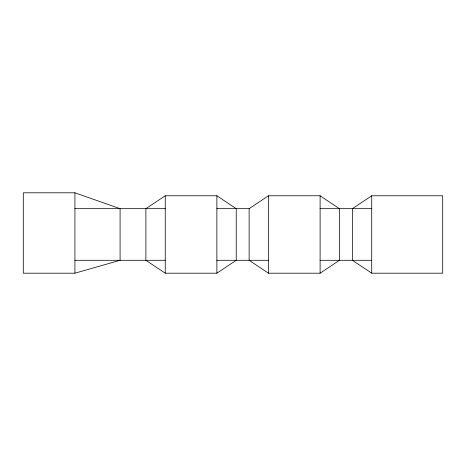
<?xml version="1.0" encoding="UTF-8"?>
<svg xmlns="http://www.w3.org/2000/svg" width="466" height="466" viewBox="0 0 466 466"><rect width="100%" height="100%" fill="white"/><g stroke="black" fill="none" stroke-linecap="round" stroke-linejoin="round"><path stroke-width="0.7" d="M165.249 195.772L145.893 208.675L145.893 260.296L165.249 273.198L216.871 273.198L236.227 260.296L236.227 208.675L216.871 195.772L165.249 195.772L165.249 273.198M249.129 208.675L268.486 195.772L320.107 195.772L339.464 208.675L339.464 260.296L320.107 273.198L268.486 273.198L249.129 260.296L249.129 208.675L216.871 208.675M371.722 195.772L352.366 208.675L352.366 260.296L371.722 273.198L442.7 273.198L442.7 195.772L371.722 195.772L371.722 273.198M74.921 273.198L120.082 260.296L120.082 208.675L74.921 192.802L23.3 192.802L23.3 273.198L74.921 273.198L74.921 192.802M74.921 208.675L165.249 208.675M320.107 208.675L371.722 208.675M74.921 260.296L165.249 260.296M216.871 260.296L268.486 260.296M320.107 260.296L371.722 260.296M320.107 195.772L320.107 273.198M268.486 195.772L268.486 273.198M216.871 195.772L216.871 273.198"/></g></svg>
